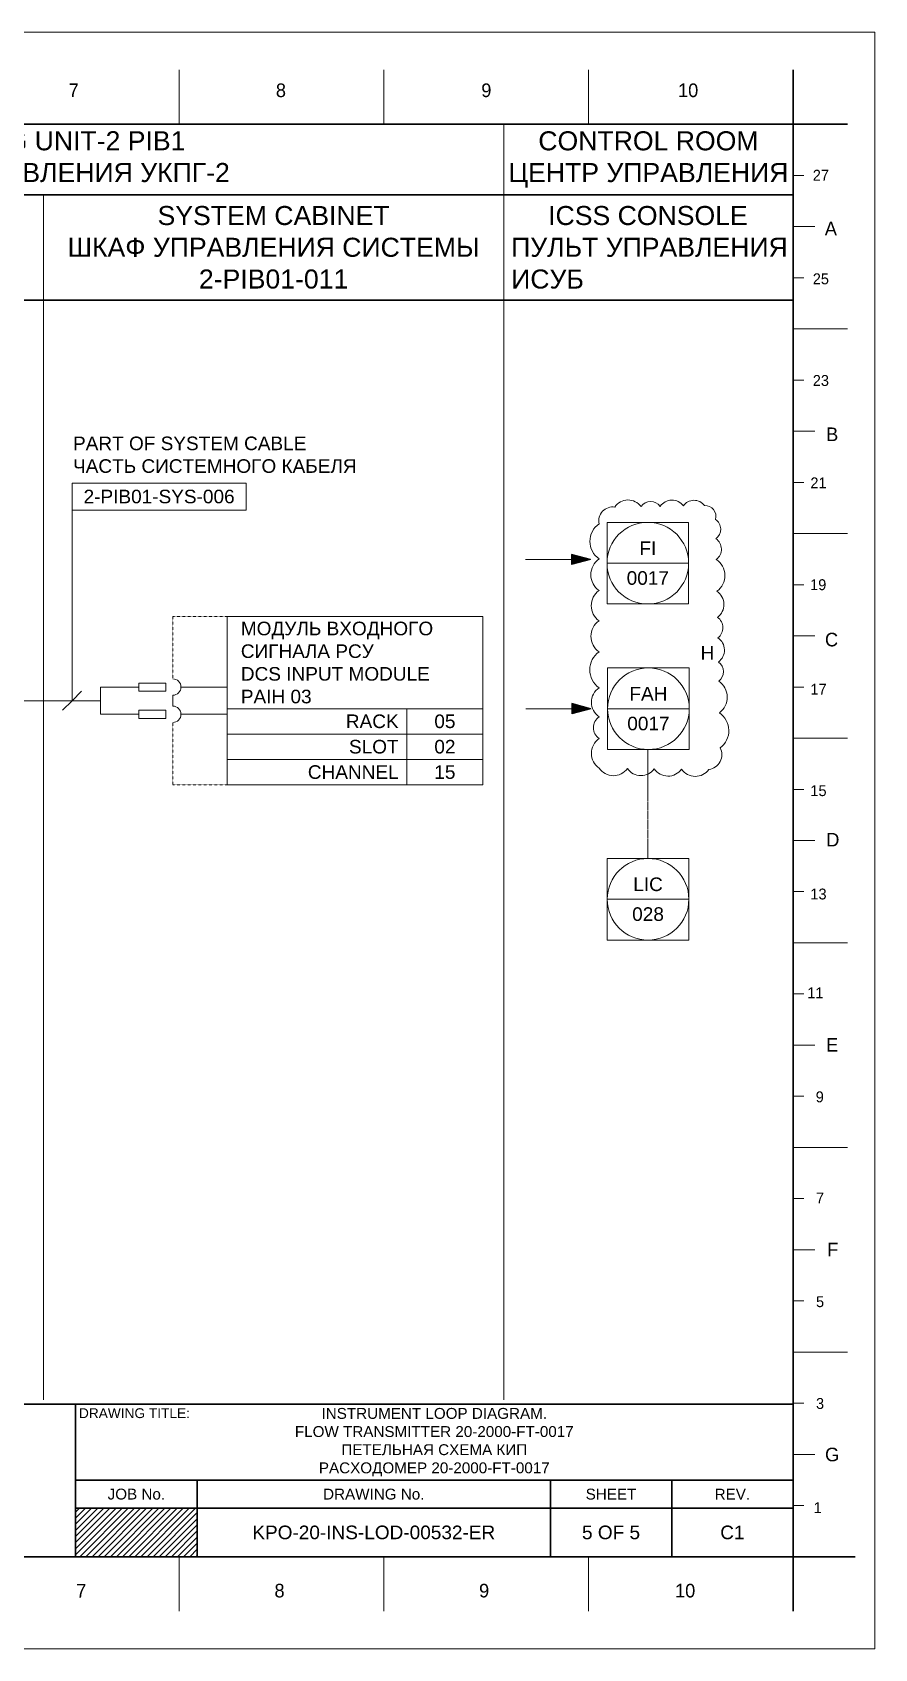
# Model space of a CAD drawing. Header units: millimetres. Extents: x 136827 to 348827, y 2171 to 31871.
# Drawn here: x 333347 to 348827, y 2171 to 31871 of the extents above; entities that cross this region are included whole.
import ezdxf

# ---------------------------------------------------------------- set-up
doc = ezdxf.new("R2010")
doc.units = ezdxf.units.MM
for name, pattern in [('DASHED', [19.05, 12.7, -6.35]), ('JIS_02_1.0', [2, 1, -1]), ('JIS_08_11', [12.8, 11, -0.6, 0.6, -0.6])]:
    doc.linetypes.add(name, pattern=pattern)
doc.layers.add('2-Text', color=7, linetype='Continuous')
for name, color, linetype, lineweight in [('Hatch', 7, 'Continuous', 0), ('Level 1', 7, 'Continuous', 0), ('Level 32', 7, 'Continuous', 0), ('Main', 7, 'Continuous', 20), ('Text', 7, 'Continuous', 9)]:
    doc.layers.add(name, color=color, linetype=linetype, lineweight=lineweight)
doc.layers.add('Рамка', color=7, linetype='Continuous', plot=False)
doc.styles.add('01_ГОСТ_ISO', font='arial.ttf', dxfattribs={"height": 2.5})
doc.styles.add('Styledgn001', font='dgn001.shx')

# ---------------------------------------------------------------- blocks, each defined once
blk = doc.blocks.new('STAMP1')
at = {"layer": 'Text', "attachment_point": 5, "style": '01_ГОСТ_ISO'}
for s, insert, char_height, width, rotation in [('KPO-20-INS-LOD-00532-ER', (137704, 27621), 300, 8499.86, 90.0045), ('{\\C0;C1}', (176212, 4306), 250, 2229.93, 0.0045)]:
    blk.add_mtext(s, dxfattribs=dict(at, insert=insert, char_height=char_height, width=width, rotation=rotation))
at = {"layer": 'Text', "color": 1, "insert": (169622, 4306), "char_height": 250, "width": 6490.07, "attachment_point": 5, "rotation": 0.0045, "style": '01_ГОСТ_ISO'}
blk.add_mtext('{\\C256;KPO-20-INS-LOD-00532-ER}', dxfattribs=at)

msp = doc.modelspace()

# ---------------------------------------------------------------- hatches: boundary and pattern name
at = {"layer": 'Hatch', "lineweight": 0, "transparency": 33554687}
h = msp.add_hatch(dxfattribs=at)
h.set_pattern_fill('ANSI31', color=256, scale=25)
h.set_pattern_definition([(45, (183097.07, -144118.68), (-56.1266, 56.1266), [])])
h.paths.add_polyline_path([(336377, 3861), (336377, 4751), (334142, 4751), (334142, 3861)])
at = {"layer": 'Рамка'}
h = msp.add_hatch(color=256, dxfattribs=at)
h.dxf.hatch_style = 1
h.paths.add_polyline_path([(343254, 22277), (343254, 22091), (343602, 22184)])
h = msp.add_hatch(color=256, dxfattribs=at)
h.dxf.hatch_style = 1
h.paths.add_polyline_path([(343264, 19536), (343264, 19350), (343613, 19443)])

# ---------------------------------------------------------------- linework, layer by layer
at = {"layer": 'Level 1', "color": 7, "linetype": 'Continuous', "lineweight": 0}
for p, q in [((336047, 30181), (336047, 31181)), ((339807, 30181), (339807, 31181)), ((343567, 30181), (343567, 31181)), ((347327, 29241), (347527, 29241)), ((347327, 28301), (347727, 28301)), ((347327, 27361), (347527, 27361)), ((347327, 26421), (348327, 26421)), ((347327, 25481), (347527, 25481)), ((347327, 24541), (347727, 24541)), ((347327, 23601), (347527, 23601)), ((347327, 22661), (348327, 22661)), ((347327, 21721), (347527, 21721)), ((347327, 20781), (347727, 20781)), ((347327, 19841), (347527, 19841)), ((347327, 18901), (348327, 18901)), ((347327, 17961), (347527, 17961)), ((347327, 17021), (347727, 17021)), ((347327, 16081), (347527, 16081)), ((347327, 15141), (348327, 15141)), ((347327, 14201), (347527, 14201)), ((347327, 13261), (347727, 13261)), ((347327, 12321), (347527, 12321)), ((347327, 11381), (348327, 11381)), ((347327, 10441), (347527, 10441)), ((347327, 9501), (347727, 9501)), ((347327, 8561), (347527, 8561)), ((347327, 7621), (348327, 7621)), ((347327, 6681), (347527, 6681)), ((347327, 5741), (347727, 5741)), ((347327, 4801), (347527, 4801)), ((336047, 3861), (336047, 2861)), ((339807, 3861), (339807, 2861)), ((343567, 3861), (343567, 2861)), ((347327, 3861), (347327, 2861))]:
    msp.add_line(p, q, dxfattribs=at)
at = {"layer": 'Level 1', "color": 7, "linetype": 'Continuous', "lineweight": 30}
for p, q in [((347327, 31181), (347327, 2861)), ((348327, 30181), (309727, 30181)), ((309727, 6661), (347327, 6661)), ((334142, 3861), (334142, 6661)), ((334142, 5269), (347327, 5269)), ((336377, 3861), (336377, 5269)), ((342867, 3861), (342867, 5269)), ((345097, 3861), (345097, 5269)), ((334146, 4751), (347327, 4751)), ((309727, 3861), (348471, 3861))]:
    msp.add_line(p, q, dxfattribs=at)
at = {"layer": 'Level 1', "color": 126, "linetype": 'Continuous', "lineweight": 0, "true_color": 0x006969, "flags": 128}
msp.add_lwpolyline([(306827, 31871), (348827, 31871), (348827, 2171), (306827, 2171), (306827, 31871)], dxfattribs=at)
at = {"layer": 'Level 32', "color": 7, "linetype": 'JIS_08_11', "lineweight": 0}
for p, q in [((342011, 6742), (342011, 30181)), ((333551, 6742), (333551, 28888))]:
    msp.add_line(p, q, dxfattribs=at)
at = {"layer": 'Level 32', "color": 7, "linetype": 'Continuous', "lineweight": 30}
for p, q in [((309727, 28888), (347327, 28888)), ((309727, 26949), (347327, 26949))]:
    msp.add_line(p, q, dxfattribs=at)
at = {"layer": 'Main'}
for p, q in [((334077, 23090), (334077, 23590)), ((334077, 23590), (337277, 23590)), ((337277, 23590), (337277, 23090)), ((334077, 19590), (334077, 23090)), ((337277, 23090), (334077, 23090)), ((343254, 22184), (342409, 22184)), ((343908, 22117), (345408, 22117)), ((336929, 21136), (336929, 18043)), ((336929, 21136), (341629, 21136)), ((341629, 21136), (341629, 18043)), ((335303, 19840), (335303, 19915)), ((335303, 19915), (335803, 19915)), ((335803, 19765), (335803, 19915)), ((334077, 19590), (334253, 19766)), ((335303, 19840), (334603, 19840)), ((334603, 19840), (334603, 19340)), ((335303, 19765), (335303, 19840)), ((335303, 19765), (335803, 19765)), ((335929, 19690), (335929, 19490)), ((336079, 19840), (336929, 19840)), ((333144, 19590), (334603, 19590)), ((333900, 19413), (334077, 19590)), ((335303, 19340), (334603, 19340)), ((335303, 19415), (335303, 19340)), ((335303, 19415), (335803, 19415)), ((335303, 19340), (335303, 19265)), ((335803, 19415), (335803, 19265)), ((336079, 19340), (336929, 19340)), ((341629, 19443), (336929, 19443)), ((340229, 19443), (340229, 18043)), ((343264, 19443), (342419, 19443)), ((343919, 19443), (345419, 19443)), ((335303, 19265), (335803, 19265)), ((341629, 18977), (336929, 18977)), ((341629, 18510), (336929, 18510)), ((336929, 18043), (341629, 18043)), ((343912, 15941), (345412, 15941))]:
    msp.add_line(p, q, dxfattribs=at)
at = {"layer": 'Main', "linetype": 'JIS_02_1.0'}
for p, q in [((336929, 21136), (335929, 21136)), ((335929, 21136), (335929, 19990)), ((335929, 19190), (335929, 18043)), ((336929, 18043), (335929, 18043))]:
    msp.add_line(p, q, dxfattribs=at)
at = {"layer": 'Main', "linetype": 'DASHED'}
msp.add_line((344658, 18693), (344658, 16685), dxfattribs=at)
at = {"layer": 'Main', "color": 1}
msp.add_lwpolyline([(343762, 18351, -0.520567), (343762, 18893, -0.520567), (343762, 19293, -0.520567), (343762, 19829, -0.520567), (343762, 20488, -0.520567), (343762, 21058, -0.520567), (343762, 21613, -0.520567), (343762, 22195, -0.520567), (343762, 22841, -0.520567), (344050, 23148, -0.520567), (344534, 23156, -0.520567), (344885, 23161, -0.520567), (345311, 23168, -0.520567), (345700, 23174, -0.520567), (345901, 22922, -0.520567), (345908, 22566, -0.520567), (345915, 22187, -0.520567), (345927, 21600, -0.520567), (345937, 21121, -0.520567), (345945, 20746, -0.520567), (345954, 20300, -0.520567), (345961, 19948, -0.520567), (345973, 19367, -0.520567), (345986, 18723, -0.520567), (345781, 18326, -0.520567), (345279, 18332, -0.520567), (344776, 18338, -0.520567), (344284, 18344, -0.520567)], format="xyb", close=True, dxfattribs=at)
at = {"layer": 'Main'}
for points in [[(343908, 21367), (345408, 21367), (345408, 22867), (343908, 22867)], [(343919, 18693), (345419, 18693), (345419, 20193), (343919, 20193)], [(343912, 15191), (345412, 15191), (345412, 16691), (343912, 16691)]]:
    msp.add_lwpolyline(points, close=True, dxfattribs=at)
for centre in [(344658, 22117), (344669, 19443), (344662, 15941)]:
    msp.add_circle(centre, 750, dxfattribs=at)
for centre in [(335929, 19840), (335929, 19340)]:
    msp.add_arc(centre, 150, 270, 90, dxfattribs=at)
at = {"layer": 'Рамка'}
for p, q in [((343602, 22184), (343254, 22277)), ((343254, 22277), (343254, 22091)), ((343602, 22184), (343254, 22091)), ((343613, 19443), (343264, 19536)), ((343264, 19536), (343264, 19350)), ((343613, 19443), (343264, 19350))]:
    msp.add_line(p, q, dxfattribs=at)

# ---------------------------------------------------------------- block references
at = {"layer": '2-Text'}
msp.add_blockref('STAMP1', (170000, 0), dxfattribs=at)

# ---------------------------------------------------------------- texts
at = {"layer": 'Level 1', "color": 7, "linetype": 'Continuous', "lineweight": 30, "line_spacing_factor": 0.8, "style": 'Styledgn001'}
for s, insert, char_height, attachment_point in [('{\\Fdgn000|c0;7}', (334014, 30931), 250, 1), ('{\\Fdgn000|c0;8}', (337823, 30931), 250, 1), ('{\\Fdgn000|c0;9}', (341598, 30931), 250, 1), ('{\\Fdgn000|c0;10}', (345213, 30931), 250, 1), ('{\\Fdgn000|c0;27}', (347838, 29245), 200, 5), ('{\\Fdgn000|c0;A}', (348022, 28266), 250, 5), ('{\\Fdgn000|c0;25}', (347838, 27340), 200, 5), ('{\\Fdgn000|c0;23}', (347838, 25472), 200, 5), ('{\\Fdgn000|c0;B}', (348046, 24485), 250, 5), ('{\\Fdgn000|c0;21}', (347794, 23592), 200, 5), ('{\\Fdgn000|c0;19}', (347789, 21720), 200, 5), ('{\\Fdgn000|c0;C}', (348034, 20711), 250, 5), ('{\\Fdgn000|c0;17}', (347795, 19801), 200, 5), ('{\\Fdgn000|c0;15}', (347794, 17935), 200, 5), ('{\\Fdgn000|c0;D}', (348058, 17036), 250, 5), ('{\\Fdgn000|c0;13}', (347794, 16036), 200, 5), ('{\\Fdgn000|c0;11}', (347736, 14221), 200, 5), ('{\\Fdgn000|c0;E}', (348045, 13267), 250, 5), ('{\\Fdgn000|c0;9}', (347818, 12309), 200, 5), ('{\\Fdgn000|c0;7}', (347823, 10451), 200, 5), ('{\\Fdgn000|c0;F}', (348057, 9506), 250, 5), ('{\\Fdgn000|c0;5}', (347823, 8545), 200, 5), ('{\\Fdgn000|c0;3}', (347823, 6675), 200, 5), ('{\\Fdgn000|c0;G}', (348045, 5737), 250, 5), ('{\\Fdgn000|c0;1}', (347779, 4762), 200, 5), ('{\\Fdgn000|c0;7}', (334154, 3236), 250, 4), ('{\\Fdgn000|c0;8}', (337797, 3236), 250, 4), ('{\\Fdgn000|c0;9}', (341557, 3236), 250, 4), ('{\\Fdgn000|c0;10}', (345158, 3236), 250, 4)]:
    msp.add_mtext(s, dxfattribs=dict(at, insert=insert, char_height=char_height, attachment_point=attachment_point))
at = {"layer": 'Text', "attachment_point": 5, "style": '01_ГОСТ_ISO'}
for s, insert, char_height, width, rotation in [('{\\C0;CONTROL BUILDING UNIT-2 PIB1\\PЗДАНИЕ ЦЕНТРА УПРАВЛЕНИЯ УКПГ-2 }', (332290, 29536), 350, 19443.28, 0.0045), ('{\\C0;CONTROL ROOM\\PЦЕНТР УПРАВЛЕНИЯ}', (344669, 29535), 350, 5315.41, 0.0045), ('{\\C0;SYSTEM CABINET\\PШКАФ УПРАВЛЕНИЯ СИСТЕМЫ\\P2-PIB01-}011', (337781, 27919), 350, 8460.83, 0.0045), ('\\pxql;{\\C0;      ICSS CONSOLE   \\P ПУЛЬТ УПРАВЛЕНИЯ \\P ИСУБ}', (344669, 27919), 350, 5315.42, 0.0045), ('\\pxql;{\\C0;PART OF SYSTEM CABLE\\PЧАСТЬ СИСТЕМНОГО КАБЕЛЯ}', (336749, 24108), 250, 5307.65, 0.0045), ('2-PIB01-SYS-006', (335677, 23340), 250, 3199.96, 0.0045), ('FI', (344658, 22391), 250, 1500, 0.0045), ('0017', (344658, 21843), 250, 1500, 359.9955), ('\\pxl1,r0.60015,ql;МОДУЛЬ ВХОДНОГО СИГНАЛА РСУ\\PDCS INPUT MODULE\\PPAIH 03', (339279, 20290), 250, 4699.98, 0.0045), ('H', (345754, 20467), 250, 669.52, 0.0045), ('FAH', (344669, 19717), 250, 1500, 0.0045), ('\\pxr0.60015,qr;RACK', (339529, 19210), 250, 1400.05, 0.0045), ('05', (340929, 19210), 250, 1400.04, 0.0045), ('0017', (344669, 19169), 250, 1500, 359.9955), ('\\pxr0.60015,qr;SLOT', (339528, 18743), 250, 1400, 0.0045), ('02', (340929, 18743), 250, 1400.04, 0.0045), ('\\pxr0.60015,qr;CHANNEL', (339529, 18277), 250, 1400.04, 0.0045), ('15', (340929, 18277), 250, 1400.04, 0.0045), ('LIC', (344662, 16215), 250, 1500, 0.0045), ('028', (344662, 15667), 250, 1500, 359.9955), ('{\\fArial|b0|i0|c0|p34;\\C0;DRAWING TITLE:}', (335224, 6497), 180, 2306.07, 0.0045), ('\\pxqc;{\\C0;INSTRUMENT LOOP DIAGRAM.\\PFLOW TRANSMITTER 20-2000-FT-0017\\PПЕТЕЛЬНАЯ СХЕМА КИП\\PРАСХОДОМЕР 20-2000-FT-0017}', (340734, 5965), 200, 13184.89, 0.0045), ('{\\fArial|b0|i0|c0|p34;\\C0;JOB No.}', (335259, 5010), 200, 2234.96, 0.0045), ('{\\fArial|b0|i0|c0|p34;\\C0;DRAWING No.}', (339622, 5010), 200, 6490.04, 0.0045), ('{\\fArial|b0|i0|c0|p34;\\C0;SHEET}', (343982, 5010), 200, 2230.04, 0.0045), ('{\\fArial|b0|i0|c0|p34;\\C0;REV.}', (346212, 5010), 200, 2230.04, 0.0045), ('{\\C0;5 OF 5}', (343982, 4306), 250, 2229.93, 0.0045)]:
    msp.add_mtext(s, dxfattribs=dict(at, insert=insert, char_height=char_height, width=width, rotation=rotation))

doc.saveas('drawing.dxf')
